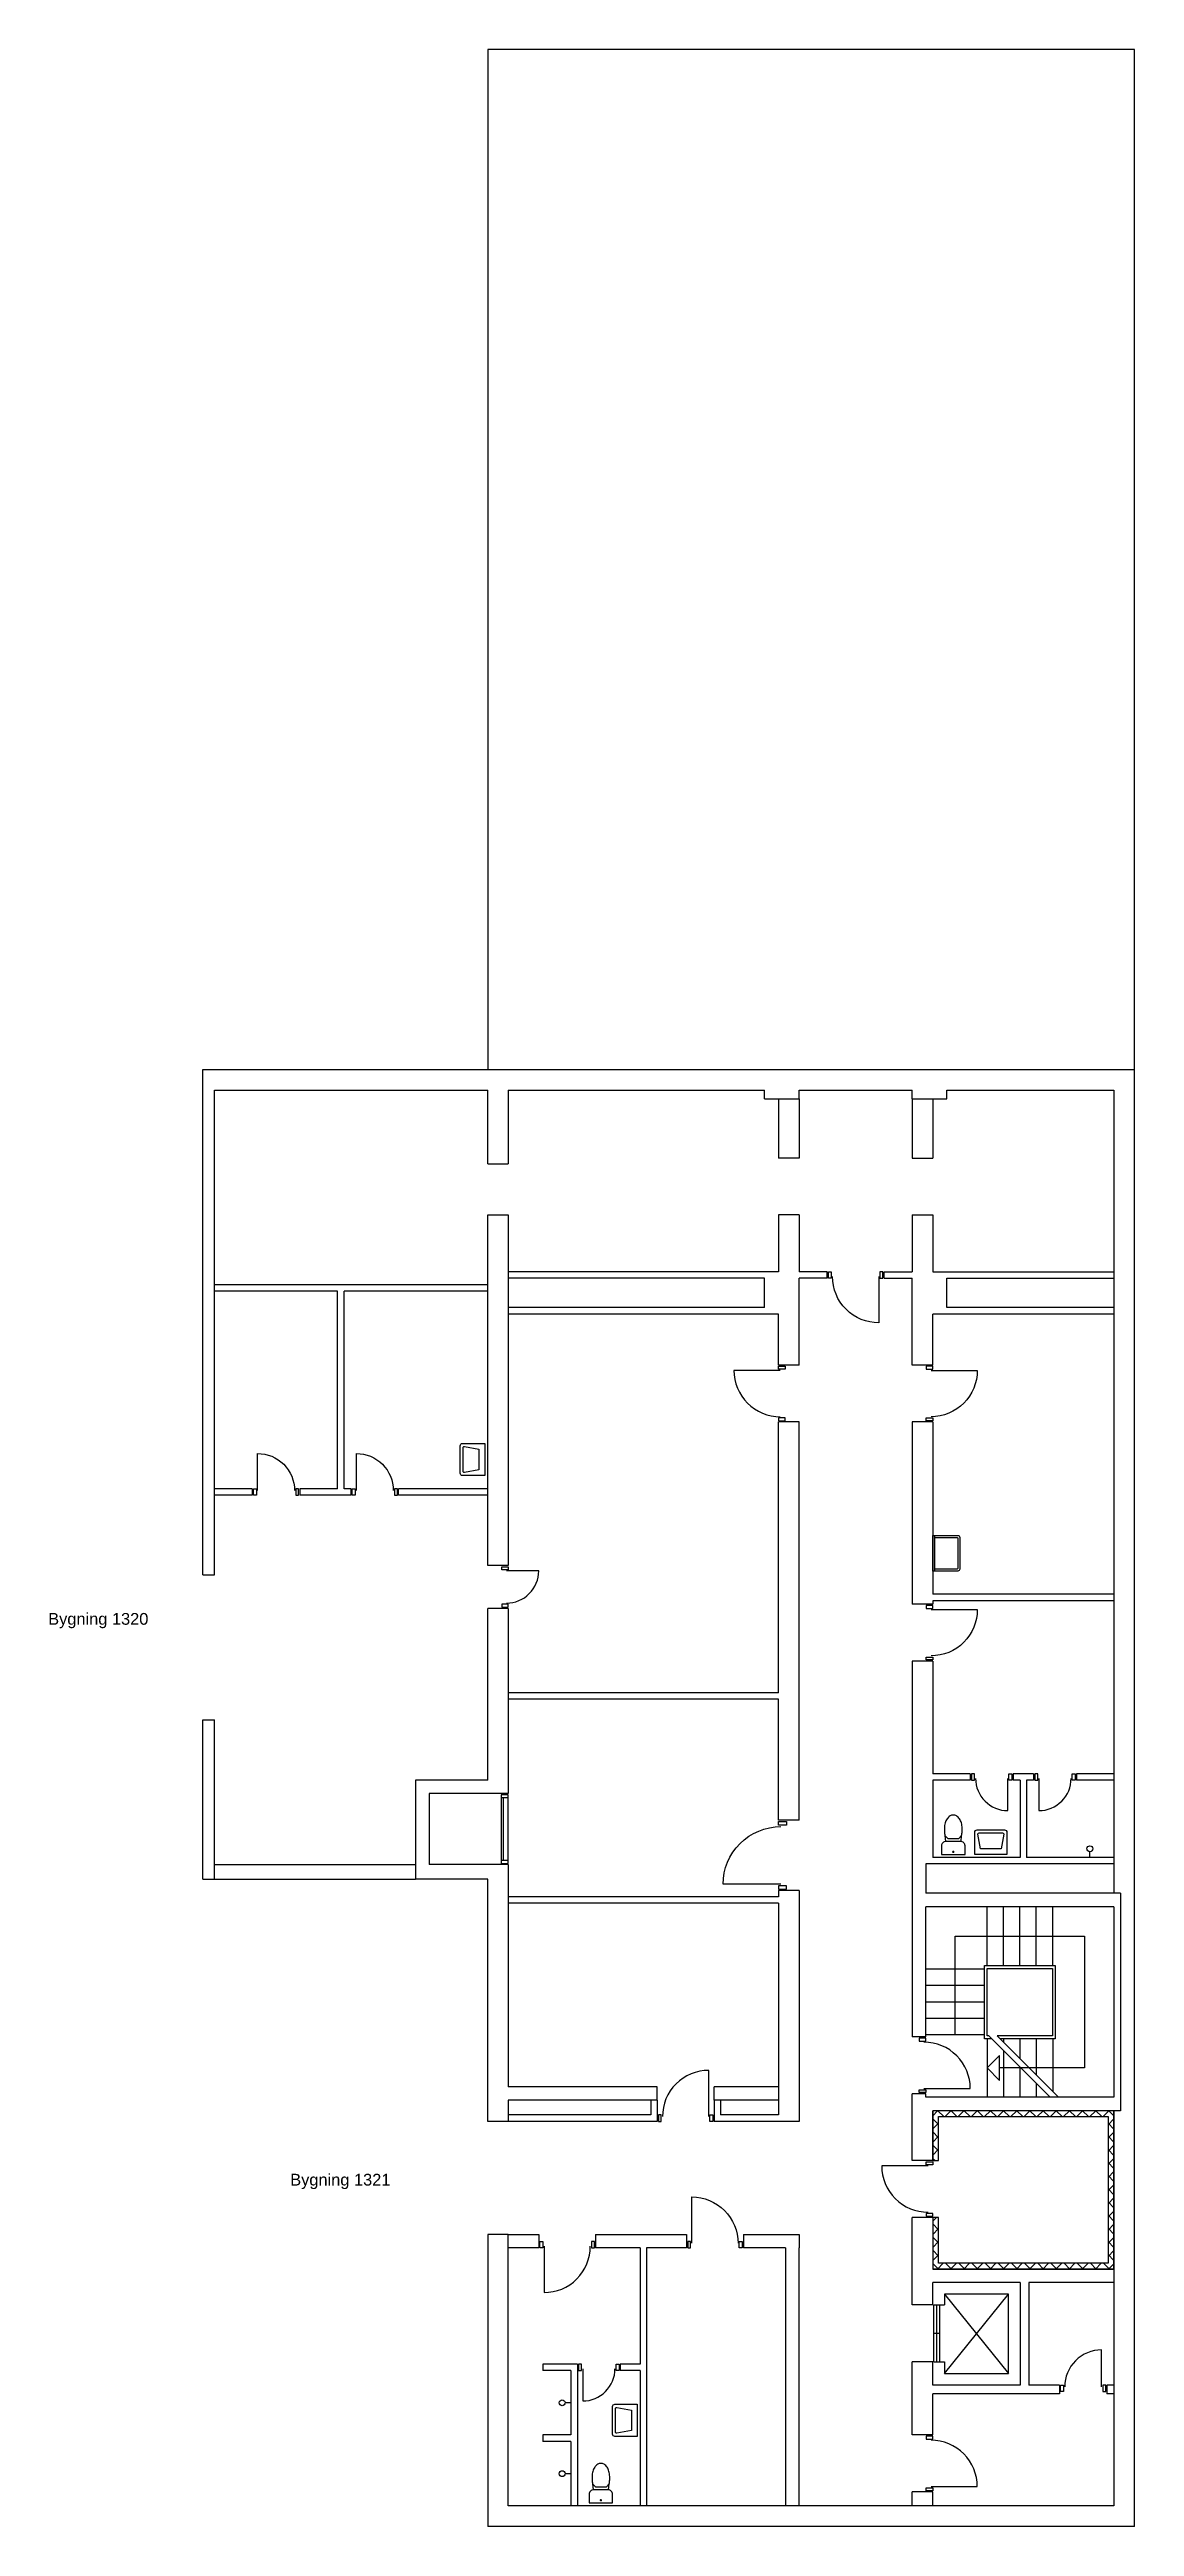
# Model space of a CAD drawing. Header units: millimetres. Extents: x -138869780 to -138851277, y 257723457 to 257765707.
import ezdxf

# ---------------------------------------------------------------- set-up
doc = ezdxf.new("R2010")
doc.units = ezdxf.units.MM
doc.header["$LTSCALE"] = 100
for name, color, linetype in [('A10--T', 1, 'Continuous'), ('A12----', 1, 'Continuous'), ('A22--U-', 3, 'Continuous'), ('A24----', 1, 'Continuous'), ('A29-I--', 8, 'Continuous'), ('A321---', 1, 'Continuous'), ('A59----', 2, 'Continuous'), ('A66----', 12, 'Continuous')]:
    doc.layers.add(name, color=color, linetype=linetype)
doc.styles.add('ARIAL', font='arial.ttf')

# ---------------------------------------------------------------- blocks, each defined once
blk = doc.blocks.new('PIL')
for p, q in [((0, 0), (-212, -212)), ((0, 0), (212, -212)), ((-212, -212), (212, -212))]:
    blk.add_line(p, q)
blk = doc.blocks.new('D97H')
for points in [[(-950, 110), (-900, 110), (-900, 0), (-950, 0)], [(-20, 0), (-20, 110), (-70, 110), (-70, 0)]]:
    blk.add_lwpolyline(points, close=True)
blk.add_lwpolyline([(-90, 30), (-90, -760, -0.414214), (-880, 30)], format="xyb")
blk = doc.blocks.new('D97V')
for points in [[(20, 0), (20, 110), (70, 110), (70, 0)], [(950, 0), (950, 110), (900, 110), (900, 0)]]:
    blk.add_lwpolyline(points, close=True)
blk.add_lwpolyline([(90, 30), (90, -760, 0.414214), (880, 30, 0.414214)], format="xyb")
blk = doc.blocks.new('D81V')
for points in [[(20, 110), (20, 0), (70, 0), (70, 110)], [(790, 0), (740, 0), (740, 110), (790, 110)]]:
    blk.add_lwpolyline(points, close=True)
blk.add_lwpolyline([(90, 28), (90, -602, 0.414214), (720, 28, 0.414214)], format="xyb")
blk = doc.blocks.new('D73V')
for points in [[(20, 0), (70, 0), (70, 110), (20, 110)], [(710, 0), (660, 0), (660, 110), (710, 110)]]:
    blk.add_lwpolyline(points, close=True)
blk.add_lwpolyline([(90, 30), (90, -520, 0.414214), (640, 30, 0.414214)], format="xyb")
blk = doc.blocks.new('D73H')
for points in [[(-710, 0), (-660, 0), (-660, 110), (-710, 110)], [(-20, 0), (-70, 0), (-70, 110), (-20, 110)]]:
    blk.add_lwpolyline(points, close=True)
blk.add_lwpolyline([(-640, 30, 0.414214), (-90, -520), (-90, 30)], format="xyb")
blk = doc.blocks.new('D81H')
for points in [[(-790, 0), (-740, 0), (-740, 110), (-790, 110)], [(-70, 110), (-20, 110), (-20, 0), (-70, 0)]]:
    blk.add_lwpolyline(points, close=True)
blk.add_lwpolyline([(-90, 28), (-90, -602, -0.414214), (-720, 28)], format="xyb")
blk = doc.blocks.new('TOI')
blk.add_lwpolyline([(-200, -200, 0.414214), (-125, -275), (125, -275, 0.414214), (200, -200), (200, -50), (-200, -50)], format="xyb", close=True)
blk.add_lwpolyline([(-132, -275), (-142, -375, 0.055722), (-150, -447), (-150, -500, 0.067326), (-138, -590, 0.079706), (-106, -659, 0.107125), (-54, -710, 0.140126), (0, -725, 0.140126), (54, -710, 0.107125), (106, -659, 0.079706), (138, -590, 0.067326), (150, -500), (150, -447, 0.055722), (142, -375), (132, -275)], format="xyb")
blk.add_lwpolyline([(142, -375), (94, -325), (-94, -325), (-142, -375)])
at = {"const_width": 19.8}
blk.add_lwpolyline([(-10, -97, 1), (10, -97, 1)], format="xyb", close=True, dxfattribs=at)
blk = doc.blocks.new('HV')
for points in [[(-235, -470, -0.414214), (-275, -430), (-275, -50), (275, -50), (275, -430, -0.414214), (235, -470)], [(-201, -420, -0.468921), (-221, -396), (-175, -150), (175, -150), (221, -396, -0.468921), (201, -420)]]:
    blk.add_lwpolyline(points, format="xyb", close=True)
blk = doc.blocks.new('BR')
blk.add_line((0, 0), (0, -100))
blk.add_circle((0, -150), 50)
blk = doc.blocks.new('RENGVASK')
blk.add_line((-305, -35), (305, -35))
blk.add_lwpolyline([(300, 0, -0.414214), (305, -5), (305, -425, -0.414214), (270, -460), (-270, -460, -0.414214), (-305, -425), (-305, -5, -0.414214), (-300, 0)], format="xyb", close=True)
blk.add_lwpolyline([(260, -35, -0.414214), (270, -45), (270, -415, -0.414214), (260, -425), (-260, -425, -0.414214), (-270, -415), (-270, -45, -0.414214), (-260, -35)], format="xyb")

msp = doc.modelspace()

# ---------------------------------------------------------------- hatches: boundary and pattern name
at = {"layer": 'A29-I--'}
h = msp.add_hatch(dxfattribs=at)
h.set_pattern_fill('ANSI37', color=256, scale=50, style=0)
h.paths.add_polyline_path([(-138851627, 257730547), (-138854717, 257730547), (-138854717, 257729697), (-138854617, 257729697), (-138854617, 257730447), (-138851727, 257730447), (-138851727, 257727947), (-138854617, 257727947), (-138854617, 257728727), (-138854717, 257728727), (-138854717, 257727847), (-138851627, 257727847)])

# ---------------------------------------------------------------- linework, layer by layer
at = {"layer": 'A12----'}
for p, q in [((-138867167, 257748307), (-138851277, 257748307)), ((-138867167, 257739687), (-138867167, 257748307)), ((-138851277, 257723457), (-138851277, 257748307)), ((-138866967, 257747957), (-138862307, 257747957)), ((-138866967, 257739687), (-138866967, 257747957)), ((-138862307, 257746699), (-138862307, 257747957)), ((-138861957, 257747957), (-138861957, 257746699)), ((-138861957, 257747957), (-138857587, 257747957)), ((-138857587, 257747807), (-138857587, 257747957)), ((-138856997, 257747957), (-138855067, 257747957)), ((-138856997, 257747807), (-138856997, 257747957)), ((-138855067, 257747807), (-138855067, 257747957)), ((-138854477, 257747957), (-138851627, 257747957)), ((-138854477, 257747807), (-138854477, 257747957)), ((-138851627, 257747957), (-138851627, 257734257)), ((-138857587, 257747807), (-138856997, 257747807)), ((-138855067, 257747807), (-138854477, 257747807)), ((-138862307, 257746699), (-138861957, 257746699)), ((-138862307, 257745827), (-138861957, 257745827)), ((-138862307, 257739847), (-138862307, 257745827)), ((-138861957, 257745827), (-138861957, 257739847)), ((-138861957, 257739847), (-138862307, 257739847)), ((-138867167, 257739687), (-138866967, 257739687)), ((-138862307, 257736187), (-138862307, 257739117)), ((-138861957, 257739117), (-138862307, 257739117)), ((-138861957, 257739117), (-138861957, 257735957)), ((-138867167, 257734497), (-138867167, 257737217)), ((-138867167, 257737217), (-138866967, 257737217)), ((-138866967, 257734497), (-138866967, 257737217)), ((-138862307, 257736187), (-138863537, 257736187)), ((-138863537, 257736187), (-138863537, 257734497)), ((-138861957, 257735957), (-138863307, 257735957)), ((-138863307, 257735957), (-138863307, 257734747)), ((-138866967, 257734747), (-138863537, 257734747)), ((-138861957, 257734747), (-138863307, 257734747)), ((-138861957, 257734747), (-138861957, 257730957)), ((-138867167, 257734497), (-138866967, 257734497)), ((-138866967, 257734497), (-138863537, 257734497)), ((-138862307, 257734497), (-138863537, 257734497)), ((-138862307, 257730367), (-138862307, 257734497)), ((-138861957, 257730727), (-138861957, 257730367)), ((-138851627, 257730547), (-138851627, 257723807)), ((-138861957, 257730367), (-138862307, 257730367)), ((-138861957, 257728437), (-138862307, 257728437)), ((-138862307, 257728437), (-138862307, 257723457)), ((-138861957, 257723807), (-138861957, 257728437)), ((-138851627, 257723807), (-138861957, 257723807)), ((-138851277, 257723457), (-138862307, 257723457))]:
    msp.add_line(p, q, dxfattribs=at)
msp.add_lwpolyline([(-138851277, 257748307), (-138851277, 257765707), (-138862307, 257765707), (-138862307, 257748307)], dxfattribs=at)
at = {"layer": 'A22--U-'}
for p, q in [((-138857347, 257747807), (-138857347, 257746797)), ((-138856997, 257747807), (-138856997, 257746797)), ((-138855067, 257747807), (-138855067, 257746797)), ((-138854717, 257747807), (-138854717, 257746797)), ((-138856997, 257746797), (-138857347, 257746797)), ((-138855067, 257746797), (-138854717, 257746797)), ((-138856997, 257745827), (-138857347, 257745827)), ((-138857347, 257745827), (-138857347, 257744857)), ((-138856997, 257745827), (-138856997, 257744857)), ((-138855067, 257745827), (-138854717, 257745827)), ((-138855067, 257745827), (-138855067, 257744857)), ((-138854717, 257745827), (-138854717, 257744857)), ((-138862307, 257744637), (-138866967, 257744637)), ((-138864867, 257744527), (-138866967, 257744527)), ((-138864867, 257741157), (-138864867, 257744527)), ((-138862307, 257744527), (-138864757, 257744527)), ((-138864757, 257741157), (-138864757, 257744527)), ((-138857347, 257744857), (-138861957, 257744857)), ((-138857587, 257744747), (-138861957, 257744747)), ((-138857587, 257744247), (-138857587, 257744747)), ((-138856517, 257744857), (-138856997, 257744857)), ((-138856517, 257744747), (-138856997, 257744747)), ((-138856997, 257743267), (-138856997, 257744747)), ((-138856517, 257744747), (-138856517, 257744857)), ((-138855547, 257744857), (-138855067, 257744857)), ((-138855547, 257744747), (-138855547, 257744857)), ((-138855547, 257744747), (-138855067, 257744747)), ((-138855067, 257743267), (-138855067, 257744747)), ((-138854717, 257744857), (-138851627, 257744857)), ((-138854477, 257744747), (-138851627, 257744747)), ((-138854477, 257744247), (-138854477, 257744747)), ((-138857587, 257744247), (-138861957, 257744247)), ((-138857347, 257744137), (-138861957, 257744137)), ((-138857347, 257743267), (-138857347, 257744137)), ((-138851627, 257744137), (-138854717, 257744137)), ((-138854717, 257743267), (-138854717, 257744137)), ((-138851627, 257744247), (-138854477, 257744247)), ((-138856997, 257743267), (-138857347, 257743267)), ((-138854717, 257743267), (-138855067, 257743267)), ((-138857347, 257737677), (-138857347, 257742297)), ((-138856997, 257742297), (-138857347, 257742297)), ((-138856997, 257735507), (-138856997, 257742297)), ((-138855067, 257742297), (-138855067, 257739187)), ((-138854717, 257742297), (-138855067, 257742297)), ((-138854717, 257742297), (-138854717, 257739357)), ((-138866322, 257741157), (-138866967, 257741157)), ((-138866322, 257741157), (-138866322, 257741047)), ((-138864867, 257741157), (-138865512, 257741157)), ((-138865512, 257741157), (-138865512, 257741047)), ((-138864637, 257741157), (-138864757, 257741157)), ((-138864637, 257741047), (-138864637, 257741157)), ((-138862307, 257741157), (-138863827, 257741157)), ((-138863827, 257741047), (-138863827, 257741157)), ((-138866322, 257741047), (-138866967, 257741047)), ((-138864637, 257741047), (-138865512, 257741047)), ((-138862307, 257741047), (-138863827, 257741047)), ((-138854717, 257739187), (-138855067, 257739187)), ((-138851627, 257739357), (-138854717, 257739357)), ((-138854717, 257739247), (-138854717, 257739187)), ((-138851627, 257739247), (-138854717, 257739247)), ((-138854717, 257738217), (-138855067, 257738217)), ((-138855067, 257738217), (-138855067, 257731807)), ((-138854717, 257738217), (-138854717, 257736297)), ((-138857347, 257737677), (-138861957, 257737677)), ((-138857347, 257737567), (-138861957, 257737567)), ((-138857347, 257735507), (-138857347, 257737567)), ((-138854077, 257736297), (-138854717, 257736297)), ((-138854717, 257736187), (-138854717, 257734867)), ((-138854077, 257736187), (-138854717, 257736187)), ((-138854077, 257736297), (-138854077, 257736187)), ((-138853347, 257736297), (-138853347, 257736187)), ((-138852997, 257736297), (-138853347, 257736297)), ((-138853227, 257736187), (-138853347, 257736187)), ((-138853227, 257736187), (-138853227, 257734867)), ((-138853117, 257736187), (-138853117, 257734867)), ((-138852997, 257736187), (-138853117, 257736187)), ((-138852997, 257736297), (-138852997, 257736187)), ((-138851627, 257736297), (-138852267, 257736297)), ((-138852267, 257736297), (-138852267, 257736187)), ((-138851627, 257736187), (-138852267, 257736187)), ((-138856997, 257735507), (-138857347, 257735507)), ((-138854837, 257734757), (-138854837, 257734257)), ((-138851627, 257734757), (-138854837, 257734757)), ((-138853227, 257734867), (-138854717, 257734867)), ((-138851627, 257734867), (-138853117, 257734867)), ((-138856997, 257734307), (-138857347, 257734307)), ((-138857347, 257734307), (-138857347, 257734197)), ((-138856997, 257734307), (-138856997, 257730367)), ((-138857347, 257734197), (-138861957, 257734197)), ((-138857347, 257734087), (-138861957, 257734087)), ((-138857347, 257734087), (-138857347, 257730477)), ((-138851517, 257734257), (-138854837, 257734257)), ((-138854837, 257731807), (-138854837, 257734027)), ((-138851627, 257734027), (-138854837, 257734027)), ((-138851627, 257734027), (-138851627, 257730777)), ((-138851517, 257734257), (-138851517, 257730547)), ((-138854837, 257731807), (-138855067, 257731807)), ((-138859417, 257730957), (-138861957, 257730957)), ((-138859417, 257730727), (-138859417, 257730957)), ((-138857347, 257730957), (-138858447, 257730957)), ((-138858447, 257730727), (-138858447, 257730957)), ((-138859417, 257730727), (-138861957, 257730727)), ((-138859527, 257730727), (-138859527, 257730477)), ((-138859417, 257730727), (-138859417, 257730367)), ((-138857347, 257730727), (-138858447, 257730727)), ((-138858447, 257730727), (-138858447, 257730367)), ((-138858337, 257730727), (-138858337, 257730477)), ((-138855067, 257729697), (-138855067, 257730837)), ((-138854837, 257730837), (-138855067, 257730837)), ((-138854837, 257730777), (-138854837, 257730837)), ((-138851627, 257730777), (-138854837, 257730777)), ((-138854717, 257729697), (-138854717, 257730547)), ((-138851517, 257730547), (-138854717, 257730547)), ((-138859527, 257730477), (-138861957, 257730477)), ((-138859417, 257730367), (-138861957, 257730367)), ((-138856997, 257730367), (-138858447, 257730367)), ((-138857347, 257730477), (-138858337, 257730477)), ((-138854717, 257729697), (-138855067, 257729697)), ((-138861957, 257728437), (-138861437, 257728437)), ((-138861437, 257728437), (-138861437, 257728207)), ((-138860467, 257728437), (-138860467, 257728207)), ((-138860467, 257728437), (-138858917, 257728437)), ((-138858917, 257728437), (-138858917, 257728207)), ((-138857947, 257728437), (-138857947, 257728207)), ((-138857947, 257728437), (-138856997, 257728437)), ((-138856997, 257728437), (-138856997, 257728207)), ((-138854717, 257728727), (-138855067, 257728727)), ((-138855067, 257727237), (-138855067, 257728727)), ((-138854717, 257728727), (-138854717, 257727847)), ((-138861437, 257728207), (-138861957, 257728207)), ((-138859707, 257728207), (-138860467, 257728207)), ((-138859707, 257728207), (-138859707, 257726227)), ((-138859597, 257728207), (-138859597, 257723807)), ((-138858917, 257728207), (-138859597, 257728207)), ((-138857227, 257728207), (-138857947, 257728207)), ((-138857227, 257728207), (-138857227, 257723807)), ((-138856997, 257723807), (-138856997, 257728207)), ((-138851627, 257727847), (-138854717, 257727847)), ((-138853227, 257727617), (-138854717, 257727617)), ((-138854717, 257727237), (-138854717, 257727617)), ((-138853227, 257727617), (-138853227, 257725867)), ((-138853077, 257727617), (-138853077, 257725867)), ((-138851627, 257727617), (-138853077, 257727617)), ((-138854717, 257727237), (-138855067, 257727237)), ((-138860777, 257726227), (-138861367, 257726227)), ((-138861367, 257726227), (-138861367, 257726117)), ((-138860887, 257726117), (-138861367, 257726117)), ((-138860887, 257726117), (-138860887, 257725017)), ((-138860777, 257726227), (-138860777, 257723807)), ((-138859707, 257726227), (-138860047, 257726227)), ((-138860047, 257726227), (-138860047, 257726117)), ((-138859707, 257726117), (-138860047, 257726117)), ((-138859707, 257726117), (-138859707, 257723807)), ((-138854717, 257726267), (-138855067, 257726267)), ((-138855067, 257725017), (-138855067, 257726267)), ((-138854717, 257725867), (-138854717, 257726267)), ((-138853227, 257725867), (-138854717, 257725867)), ((-138852557, 257725867), (-138853077, 257725867)), ((-138852557, 257725867), (-138852557, 257725717)), ((-138851747, 257725867), (-138851747, 257725717)), ((-138851627, 257725867), (-138851747, 257725867)), ((-138852557, 257725717), (-138854717, 257725717)), ((-138854717, 257725017), (-138854717, 257725717)), ((-138851627, 257725717), (-138851747, 257725717)), ((-138860887, 257725017), (-138861367, 257725017)), ((-138861367, 257725017), (-138861367, 257724907)), ((-138854717, 257725017), (-138855067, 257725017)), ((-138860887, 257724907), (-138861367, 257724907)), ((-138860887, 257724907), (-138860887, 257723807)), ((-138854717, 257724047), (-138855067, 257724047)), ((-138855067, 257723807), (-138855067, 257724047)), ((-138854717, 257723807), (-138854717, 257724047))]:
    msp.add_line(p, q, dxfattribs=at)
at = {"layer": 'A24----'}
for p, q in [((-138853792, 257733027), (-138853792, 257734027)), ((-138853512, 257733027), (-138853512, 257734027)), ((-138853232, 257733027), (-138853232, 257734027)), ((-138852952, 257733027), (-138852952, 257734027)), ((-138852672, 257733027), (-138852672, 257734027)), ((-138853837, 257732962), (-138854837, 257732962)), ((-138853837, 257732682), (-138854837, 257732682)), ((-138853837, 257732402), (-138854837, 257732402)), ((-138853837, 257732122), (-138854837, 257732122)), ((-138853837, 257731842), (-138854837, 257731842)), ((-138853792, 257731777), (-138853792, 257730777)), ((-138853763, 257731827), (-138852713, 257730777)), ((-138853621, 257731827), (-138852571, 257730777)), ((-138853512, 257731777), (-138853512, 257731718)), ((-138853232, 257731777), (-138853232, 257731438)), ((-138852952, 257731777), (-138852952, 257731158)), ((-138852672, 257731777), (-138852672, 257730878)), ((-138853512, 257731577), (-138853512, 257730777)), ((-138853232, 257731297), (-138853232, 257730777)), ((-138852952, 257731017), (-138852952, 257730777))]:
    msp.add_line(p, q, dxfattribs=at)
for points in [[(-138854337, 257731842), (-138854337, 257733527), (-138852127, 257733527), (-138852127, 257731277), (-138853580, 257731277)], [(-138853713, 257731777), (-138853837, 257731777), (-138853837, 257733027), (-138852627, 257733027), (-138852627, 257731777), (-138853571, 257731777)], [(-138853763, 257731827), (-138853787, 257731827), (-138853787, 257732977), (-138852677, 257732977), (-138852677, 257731827), (-138853621, 257731827)]]:
    msp.add_lwpolyline(points, dxfattribs=at)
at = {"layer": 'A29-I--'}
msp.add_lwpolyline([(-138854617, 257728727), (-138854717, 257728727), (-138854717, 257727847), (-138851627, 257727847), (-138851627, 257730547), (-138854717, 257730547), (-138854717, 257729697), (-138854617, 257729697), (-138854617, 257730447), (-138851727, 257730447), (-138851727, 257727947), (-138854617, 257727947)], close=True, dxfattribs=at)
at = {"layer": 'A321---'}
for p, q in [((-138861957, 257735887), (-138862077, 257735887)), ((-138862037, 257734817), (-138862037, 257735887)), ((-138861957, 257734817), (-138862077, 257734817))]:
    msp.add_line(p, q, dxfattribs=at)
msp.add_lwpolyline([(-138862077, 257734767), (-138861957, 257734767), (-138861957, 257735937), (-138862077, 257735937)], close=True, dxfattribs=at)
at = {"layer": 'A66----'}
for p, q in [((-138854697, 257727237), (-138854517, 257727237)), ((-138854697, 257726267), (-138854697, 257727237)), ((-138854647, 257726267), (-138854647, 257727237)), ((-138854597, 257726267), (-138854597, 257727237)), ((-138853427, 257727417), (-138854517, 257727417)), ((-138854517, 257727417), (-138854517, 257727237)), ((-138854517, 257727417), (-138853427, 257726067)), ((-138854517, 257726067), (-138853427, 257727417)), ((-138853427, 257726067), (-138853427, 257727417)), ((-138854697, 257726752), (-138854597, 257726752)), ((-138854697, 257726267), (-138854517, 257726267)), ((-138854517, 257726267), (-138854517, 257726067)), ((-138854517, 257726067), (-138853427, 257726067))]:
    msp.add_line(p, q, dxfattribs=at)

# ---------------------------------------------------------------- block references
at = {"layer": 'A24----', "rotation": 90}
msp.add_blockref('PIL', (-138853792, 257731277), dxfattribs=at)
at = {"layer": 'A321---'}
for name, p in [('D97H', (-138855547, 257744747)), ('D73H', (-138853347, 257736187)), ('D73V', (-138852997, 257736187)), ('D97V', (-138861437, 257728207)), ('D73V', (-138860777, 257726117))]:
    msp.add_blockref(name, p, dxfattribs=at)
for name, p, rotation in [('D97V', (-138857347, 257743267), 270), ('D97H', (-138854717, 257743267), 90), ('D81H', (-138866322, 257741157), 180), ('D81H', (-138864637, 257741157), 180), ('D73H', (-138861957, 257739847), 90), ('D97H', (-138854717, 257739187), 90), ('D97V', (-138854837, 257730837), 90), ('D97V', (-138858447, 257730477), 180), ('D97V', (-138854827, 257729697), 270), ('D97H', (-138858917, 257728317), 180), ('D81V', (-138851747, 257725867), 180)]:
    msp.add_blockref(name, p, dxfattribs=dict(at, rotation=rotation))
at = {"layer": 'A321---', "xscale": 1.243325306779595, "yscale": 1.243325306779595, "zscale": 1.243325306779595, "rotation": 270}
msp.add_blockref('D97H', (-138857347, 257734300), dxfattribs=at)
at = {"layer": 'A321---', "xscale": -1, "rotation": 90}
msp.add_blockref('D97H', (-138854717, 257724047), dxfattribs=at)
at = {"layer": 'A59----'}
for name, p, rotation in [('HV', (-138862307, 257741657), 270), ('RENGVASK', (-138854717, 257740057), 90), ('TOI', (-138854367, 257734867), 180), ('HV', (-138853727, 257734867), 180), ('BR', (-138852037, 257734867), 180), ('BR', (-138860887, 257725567), 270), ('HV', (-138859707, 257725267), 270), ('BR', (-138860887, 257724357), 270), ('TOI', (-138860377, 257723807), 180)]:
    msp.add_blockref(name, p, dxfattribs=dict(at, rotation=rotation))

# ---------------------------------------------------------------- texts
at = {"layer": 'A10--T', "char_height": 200, "attachment_point": 1, "style": 'ARIAL'}
for s, insert in [('Bygning 1320', (-138869803, 257739038)), ('Bygning 1321', (-138865675, 257729472))]:
    msp.add_mtext_dynamic_manual_height_columns(s, width=2016.19, gutter_width=12.5, heights=[0], dxfattribs=dict(at, insert=insert))

doc.saveas('drawing.dxf')
